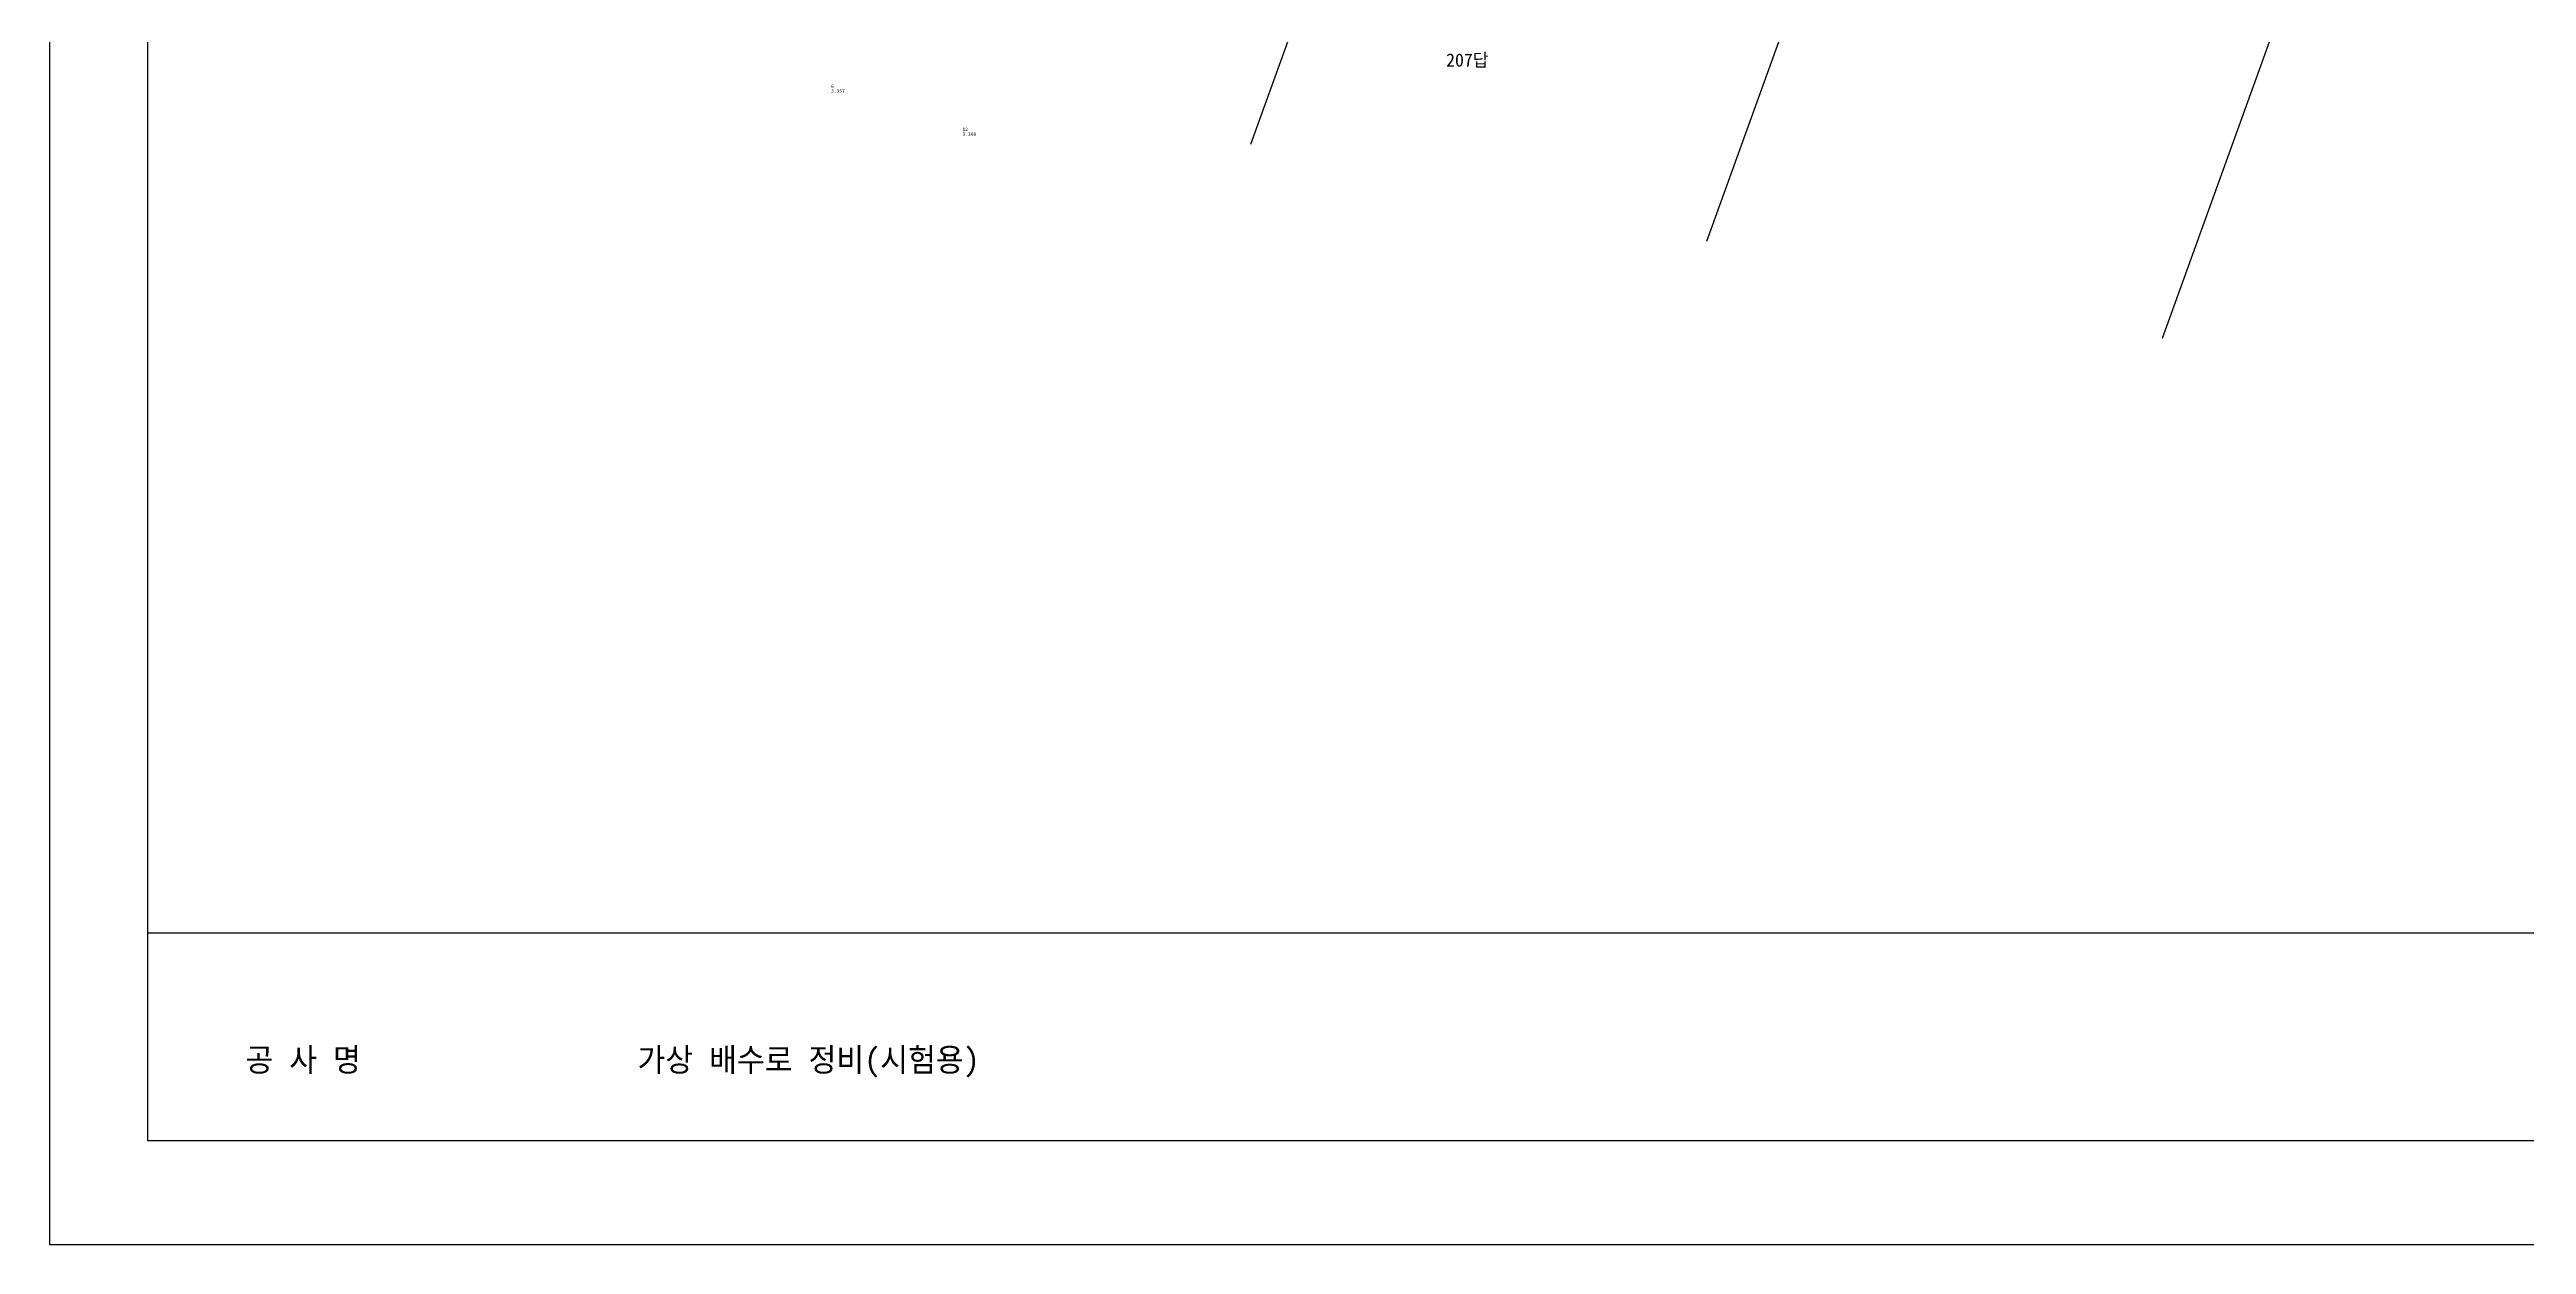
# Model space of a CAD drawing. Header units: millimetres. Extents: x 4840 to 5681, y 7740 to 8334.
# Drawn here: x 4840 to 5265.2, y 7740 to 7945.1 of the extents above; entities that cross this region are included whole.
import ezdxf

# ---------------------------------------------------------------- set-up
doc = ezdxf.new("R2010")
doc.units = ezdxf.units.MM
for name, color, linetype in [('FORM', 7, 'Continuous'), ('PointElev', 7, 'Continuous'), ('PointNum', 7, 'Continuous'), ('지번', 3, 'Continuous')]:
    doc.layers.add(name, color=color, linetype=linetype)

msp = doc.modelspace()

# ---------------------------------------------------------------- linework, layer by layer
at = {"layer": 'FORM'}
msp.add_line((4856.82, 7793.46), (5664.18, 7793.46), dxfattribs=at)
for points in [[(4840, 7740), (5681, 7740), (5681, 8334), (4840, 8334)], [(4856.82, 7757.82), (5664.18, 7757.82), (5664.18, 8316.18), (4856.82, 8316.18)]]:
    msp.add_lwpolyline(points, close=True, dxfattribs=at)
at = {"layer": '지번'}
for p, q in [((5046.21, 7928.84), (5145.63, 8204.18)), ((5124.47, 7912.2), (5223.89, 8187.55)), ((5202.72, 7895.57), (5302.14, 8170.92))]:
    msp.add_line(p, q, dxfattribs=at)

# ---------------------------------------------------------------- texts
at = {"layer": 'FORM'}
for s, p in [('공 사 명', (4873.64, 7769.7)), ('가상 배수로 정비(시험용)', (4940.92, 7769.7))]:
    msp.add_text(s, height=4, dxfattribs=at).set_placement(p)
at = {"layer": 'PointElev'}
for s, p in [('3.357', (4974.16, 7937.69)), ('3.308', (4996.71, 7930.29))]:
    msp.add_text(s, height=0.6, dxfattribs=at).set_placement(p)
at = {"layer": 'PointNum'}
for s, p in [('6', (4974.16, 7938.49)), ('12', (4996.71, 7931.09))]:
    msp.add_text(s, height=0.6, dxfattribs=at).set_placement(p)
at = {"layer": '지번'}
msp.add_text('207답', height=2.25, dxfattribs=at).set_placement((5079.72, 7942.16))

doc.saveas('drawing.dxf')
